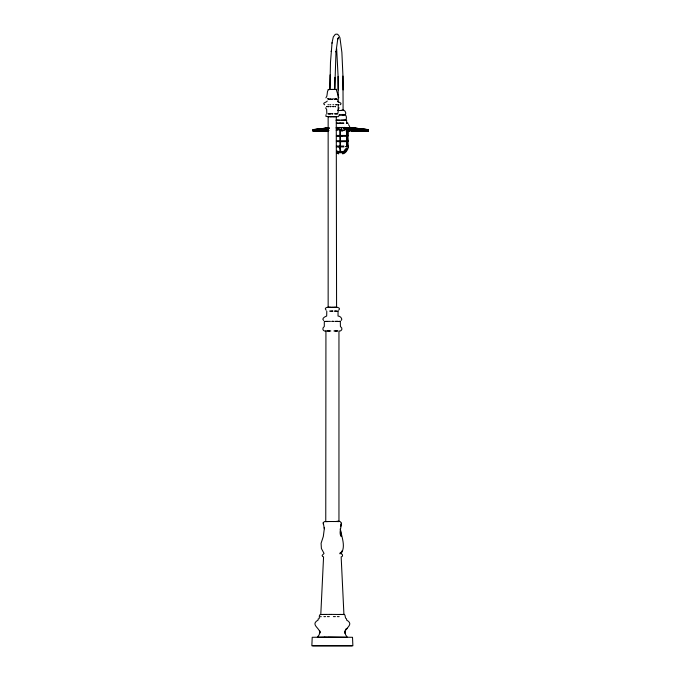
<?xml version="1.0" encoding="UTF-8"?>
<svg xmlns="http://www.w3.org/2000/svg" width="680" height="680" viewBox="0 0 680 680"><rect width="100%" height="100%" fill="white"/><g stroke="black" fill="none" stroke-linecap="round" stroke-linejoin="round"><path stroke-width="1.02" d="M337.552 113.917C338.852 111.596 337.407 109.004 339.133 107.873M340.017 146.906L339.745 129.956M336.362 146.922L340.45 146.736L340.45 129.974M348.236 146.106L347.82 141.661M348.236 140.803L347.803 136.127M327.641 637.092L352.512 637.296L352.877 645.788L311.848 645.788L312.214 637.296L326.596 637.16M341.028 127.891L341.028 127.721A9.622 1.488 -18.2 0 0 341.692 127.5M367.999 131.282A31.271 10.463 8.1 0 0 368.084 130.016A31.271 10.319 4.9 0 1 367.438 131.206A31.271 9.044 12.8 0 0 366.588 129.94A31.271 10.608 -0.7 0 1 365.05 131.13A31.271 7.029 16.5 0 0 363.324 129.863A31.271 10.149 -6.1 0 1 360.995 131.061L360.91 131.061A31.271 4.564 19 0 0 358.504 129.804A31.271 8.976 -11.1 0 1 355.546 131.01L355.47 131.01A31.271 1.81 20.3 0 0 352.461 129.761A31.271 7.165 -15.2 0 1 349.087 130.976L349.019 130.976A31.271 1.045 20.3 0 1 345.61 129.736A31.271 4.845 -18.2 0 1 342.04 130.959L341.028 127.721A9.622 1.173 19.1 0 1 340.357 127.5M334.883 77.325L334.789 88.757L336.005 51.51L335.962 51.961L337.798 38.7L337.569 39.27L338.615 37.655L337.73 38.547M347.718 130.67A31.28 6.961 -16.6 0 0 349.12 130.169L353.065 131.546A31.271 8.985 -12.9 0 0 356.209 130.305A31.271 2.822 19.7 0 1 356.779 130.543M319.804 630.887L319.889 633.131C320.442 628.133 309.817 624.784 318.121 620.058L318.121 618.979C320.85 619.327 317.662 614.176 321.079 614.508M330.106 74.91L329.927 88.757L330.48 62.381L332.061 42.678L333.302 36.907L335.3 34.331L337.144 34.085L338.615 35.215L339.949 37.791L341.878 52.36L342.958 76.236L343.094 110.525M343.188 127.899L343.196 127.73A9.622 2.201 -15.2 0 0 343.833 127.5M365.007 131.13L364.769 130.466A31.28 7.038 16.5 0 0 363.358 129.438A31.28 10.149 -6.1 0 1 361.513 130.407L360.545 130.398A31.28 4.564 19 0 0 358.53 129.379A31.28 8.976 -11.1 0 1 356.175 130.356L354.96 130.347A31.28 1.81 20.3 0 0 352.478 129.336A31.28 7.165 -15.2 0 1 349.775 130.314L349.07 130.976L345.712 129.362L349.061 130.976L345.678 129.362M359.533 130.84L355.062 130.101M338.81 97.826L336.26 89.505M320.79 614.542L323.57 556.861L322.532 556.444L322.099 555.407L324.054 553.418L321.394 548.513L321.087 543.277L323.315 536.461L324.309 528.751L323.255 522.69L324.402 521.628L328.907 521.526M342.031 130.959L342.014 130.959A31.271 3.808 19.1 0 1 338.419 129.736A31.271 2.176 -20 0 1 336.294 130.475M336.277 130.058A31.28 2.176 -20 0 0 338.411 129.302A31.28 3.817 19.1 0 0 341.3 130.296L342.745 130.296A31.28 4.853 -18.2 0 0 345.618 129.31A31.28 1.045 20.3 0 0 348.398 130.314L349.775 130.314A31.271 6.961 -16.6 0 1 346.307 131.571M342.006 130.552L341.3 130.296L342.745 130.296M353.03 131.469L349.197 130.118L353.03 131.546L353.719 130.883L350.183 130.058M361.003 130.976L361.513 130.407M364.412 130.942A31.271 11.178 -2.9 0 1 363.613 131.435L364.055 130.772M313.063 130.602L313.063 130.602A31.28 9.8 -8 0 1 313.029 129.642L329.094 127.789L313.403 129.566A31.28 9.979 -10.1 0 0 313.14 130.585L313.25 131.257L320.221 130.144M358.972 131.418L358.453 130.849L358.964 131.504A31.271 10.429 -8.3 0 0 360.561 130.756M349.078 130.636L342.983 127.653M349.078 130.976L348.398 130.314L349.061 130.56M329.613 89.454C326.102 89.173 328.202 95.829 325.916 97.843M355.555 130.67L354.96 130.347A31.28 8.993 -12.9 0 0 355.623 130.135M367.65 130.552L367.65 130.552A31.28 10.328 4.9 0 0 368.135 129.591L350.064 127.543M341.292 152.941L341.42 151.725M331.143 51.518L331.194 51.068M332.001 43.231L332.061 42.678M340.45 141.423L336.362 141.619M340.45 136.127L336.362 136.323M366.732 130.951L366.699 131.368A31.271 11.186 2.7 0 0 367.157 130.866M368.033 130.959L368.101 130.619A31.28 10.463 8.1 0 0 368.135 129.591M367.591 129.94A31.28 11.194 2.7 0 0 367.761 129.676A31.28 9.307 10 0 1 368.024 130.636L368.007 131.206M331.44 614.406L343.927 614.524L341.156 556.861C343.196 556.861 342.907 553.63 340.901 553.851C346.171 546.508 341.547 537.098 340.306 528.768L341.284 536.477C337.017 531.462 346.732 518.976 335.818 521.526M360.995 130.73L358.998 130.228M341.36 524.442L341.522 523.073M319.906 631.558L319.209 634.703L317.339 637.304L324.488 637.168M367.472 130.874L367.344 130.534A31.28 9.044 12.8 0 0 366.639 129.514L349.605 127.525M365.05 131.13L359.992 130.271M365.067 130.798L365.432 130.475A31.28 10.608 -0.7 0 0 366.639 129.514L351.033 127.704M339.839 553.087L339.839 553.766M344.913 630.861L344.837 633.182C344.165 628.141 354.96 624.767 346.596 620.058L346.596 618.979C343.969 618.188 346.8 613.139 342.252 614.465M348.202 146.982L347.82 146.965C349.571 147.364 345.304 154.309 342.626 153.884M346.358 147.866L344.794 150.688L342.176 152.201M339.133 115.659L338.308 116.637L336.056 116.722M339.745 140.837L346.927 140.76M339.745 146.132L343.935 146.03M347.301 148.325L345.517 151.419L342.44 153.204M323.204 523.073L323.374 522.665L323.357 524.458M347.846 135.685L348.228 135.507L347.905 136.272M338.411 129.302L339.915 127.338M344.539 150.441L345.414 149.294M327.301 101.048C326.629 102.416 321.487 102.96 324.666 104.805M315.639 129.481A31.28 10.514 2.9 0 0 317.109 130.45L320.518 130.135L314.517 131.172L314.636 130.509A31.28 8.304 -14.4 0 1 315.639 129.481L328.839 127.891M317.45 130.262L314.636 130.509M341.088 320.45C343.009 319.642 340.603 315.851 338.036 316.055L338.036 311.176M326.009 114.707L325.941 116.391L328.661 116.722M338.623 310.19C341.598 308.176 336.762 306.476 333.974 307.334M336.447 129.421L338.827 127.721A9.622 0.671 -20 0 0 339.473 127.5M325.125 129.956L317.594 131.104L317.9 130.432A31.28 6.095 -17.7 0 1 319.566 129.412L328.916 128.103M365.432 130.475L362.091 130.194M317.509 130.688L317.109 130.45L317.9 130.432M318.733 130.73A31.271 10.812 6.2 0 0 320.17 131.478L326.255 130.118L320.254 131.478L320.62 130.823L319.651 130.815L324.19 130.152M320.17 131.155L320.62 130.823M319.566 129.412A31.28 9.767 8.2 0 0 321.631 130.381L322.711 130.373A31.28 3.485 -19.7 0 1 324.929 129.362L328.865 128.631M321.631 130.381L322.711 130.373M322.668 130.28A31.271 9.639 11.2 0 0 325.618 131.529L328.474 130.654L325.695 131.529L326.204 130.874L324.989 130.866A31.28 9.639 11.2 0 1 323.204 130.118M342.082 151.861L343.409 151.317M356.175 130.356L355.512 131.01L354.96 130.347M326.204 130.874L324.989 130.866M337.56 127.848L337.756 127.772A9.622 1.938 16.5 0 0 338.402 128.001M353.719 130.883L352.427 130.892M346.315 131.163L347.012 130.917M335.92 127.908L337.748 127.347M328.449 130.654L325.695 131.529A31.271 1.139 -20.3 0 1 327.454 130.815M336.991 99.492L334.135 99.467L336.931 99.501M340.323 321.47L340.416 326.493C344.072 329.077 340.195 331.959 338.954 330.897L338.954 521.602L336.659 521.534M326.273 130.118L320.229 131.478A31.271 3.901 -19 0 1 321.147 131.01M345.95 146.582L346.502 146.548L346.502 129.191M316.2 131.41L322.167 130.305L316.115 131.41A31.271 11.271 0.7 0 1 315.452 130.917M313.174 130.331A31.271 10.982 -4.9 0 1 313.08 130.067A31.271 9.8 -8 0 0 313.166 131.257L313.157 131.172A31.271 9.97 -10.1 0 1 313.454 129.99A31.271 10.523 -2.7 0 0 314.466 131.172A31.271 8.304 -14.4 0 1 315.681 129.906A31.271 10.514 2.9 0 0 317.551 131.104A31.271 6.095 -17.7 0 1 319.6 129.838A31.271 9.758 8.2 0 0 322.201 131.036L322.286 131.036A31.271 3.485 -19.7 0 1 324.955 129.786L327.913 129.243M321.547 130.373L317.637 131.104M313.412 130.832A31.271 10.982 -4.9 0 0 313.726 131.333L316.829 130.823M318.962 130.483L320.969 130.135M314.56 131.172L320.51 130.186M340.051 104.805C343.247 103.122 338.207 102.272 337.416 101.04M313.25 131.257L320.17 130.144M324.113 128.877L326.213 128.571M319.6 129.838L323.756 129.26M326.876 128.817L328.958 128.529M315.528 129.6L319.541 129.098M321.547 128.851L328.559 127.968M318.725 129.54L321.776 129.174M324.827 128.8L326.859 128.562M318.096 129.489L320.101 129.26M323.119 128.911L326.128 128.562M317.637 129.514L319.727 129.276M322.864 128.919L326 128.562M346.418 146.566L345.746 146.574M347.607 123.284L346.418 123.309L348.1 123.267L347.072 123.199M326.782 311.185L326.68 316.064C325.201 316.438 321.19 318.656 323.629 320.45M312.698 645.788L352.019 645.788M328.754 89.513L328.142 89.488L330.267 89.445M321.257 616.683L320.331 616.7M325.558 616.633L323.901 616.649M335.682 89.454L336.549 89.292M326.825 113.874L326.663 109.463L325.584 107.891M336.26 116.696L336.575 307.377L334.569 307.334M320.926 614.508L321.64 614.482M340.204 136.306L346.927 136.34M340.204 141.601L346.927 141.644M335.401 616.615L333.378 616.615M321.495 614.482L322.464 614.465M329.324 616.615L327.377 616.624M346.443 135.566L347.523 135.549M346.443 136.451L347.523 136.425M346.443 140.862L347.523 140.845M346.443 141.746L347.523 141.729M336.217 120.207L336.702 120.198M322.337 614.465L323.536 614.448M335.572 116.705L333.344 116.722M336.115 120.19L337.28 120.19M342.04 123.165L343.918 123.173L340.076 123.165M326.213 321.394L327.105 321.385M336.659 330.947L337.39 330.939M328.066 521.534L325.762 521.586L325.933 330.913M323.416 614.448L324.827 614.431M339.159 616.633L337.339 616.624M328.865 98.71L329.315 98.71M327.947 104.737L328.508 104.737M337.748 110.492L340.476 110.5M329.383 113.832L328.032 113.849L331.032 113.823L329.536 113.832M336.778 120.181L337.943 120.181M314.015 130.866A31.271 8.381 -12.7 0 0 313.735 131.333L313.811 131.333M367.361 131.206L367.344 130.534L364.378 130.288M330.149 307.334L328.151 307.377L328.151 116.671L328.754 116.705M329.536 311.108L331.032 311.108M326.731 321.394L330.471 321.368M335.818 330.956L337.611 330.964M324.725 614.431L326.298 614.423M330.149 89.445L334.569 89.445M333.974 116.722L335.333 116.731M337.543 120.173L338.666 120.181M341.25 123.165L336.379 123.182L338.138 123.173M367.999 131.282L360.969 130.169L367.957 131.282A31.271 9.307 10 0 0 367.71 130.101A31.271 11.186 2.7 0 1 367.54 130.356M336.362 135.439L346.927 135.464M336.362 140.734L339.94 140.726M336.362 146.038L339.94 146.022M340.068 146.906L340.085 148.435L340.059 146.906L343.935 146.914M330.743 307.334C328.882 306.697 323.136 307.402 326.128 310.216M334.892 330.964L336.583 330.973M328.329 521.517L329.825 521.526M326.213 614.423L329.647 614.406M330.743 89.445L331.373 89.437M330.301 98.702L331.1 98.702M329.757 104.728L330.769 104.72M338.946 114.971L339.618 114.971M338.376 120.173L339.447 120.173M360.91 131.061L356.889 130.237L360.995 131.061M338.13 136.315L342.048 136.306M338.13 141.61L342.048 141.61M338.13 146.906L339.932 146.906M330.183 307.317L331.373 307.326M333.905 330.964L335.452 330.981M329.409 521.509L330.82 521.517M324.624 637.101L347.378 637.304L345.517 634.678L344.82 631.533M339.447 114.962L340.315 114.971M332.69 116.722L333.693 116.739M339.269 120.165L341.13 120.165M339.269 123.182L340.195 123.182M331.032 307.317L334.543 307.317M330.854 311.108L332.809 311.108L331.916 311.108M330.556 521.509L331.84 521.517M329.613 614.406L331.449 614.406M332.027 89.437L332.69 89.437M340.315 110.474L341.02 110.474M340.255 114.962L341.878 114.962M331.916 116.739L332.809 116.739M331.916 307.309L333.693 307.317M331.729 321.368L332.996 321.368M331.755 521.509L334.161 521.509M332.784 98.694L333.344 98.702M332.894 104.72L333.6 104.72M340.858 110.5C345.338 107.873 348.143 115.966 343.009 114.98M331.032 116.739L332.027 116.722M341.071 120.173L342.057 120.165M332.231 321.368L334.245 321.368M332.877 521.517L335.317 521.509M335.027 113.832L337.212 113.857L334.543 113.832M341.708 114.971L342.661 114.971M331.373 116.722L329.383 116.731M341.878 120.173L342.95 120.173M329.264 330.981L330.82 330.964M333.344 89.437L336.2 89.462M334.679 98.702L335.852 98.71M335.282 104.728L336.778 104.737M342.38 114.971L343.383 114.971M330.743 116.722L329.613 116.713M342.661 120.181L343.791 120.173M336.583 321.376L335.452 321.368L338.079 321.394L337.365 321.385M329.825 330.964L327.326 330.939M334.892 521.526L336.396 521.517M343.383 120.181L344.548 120.181M328.772 130.747A31.271 0.663 -20.5 0 0 328.134 130.994L328.134 130.994A31.271 8.321 12.8 0 1 324.955 129.786M327.105 330.964L328.907 330.956M335.69 98.71L336.583 98.719M336.566 104.737L337.17 104.746M336.387 311.125L334.543 311.108L337.943 311.159M339.643 614.431L341.598 614.448M343.587 114.98C346.995 113.279 347.174 120.232 345.108 120.207M344.046 120.19L345.21 120.19M344.624 120.198L346.622 120.232L346.622 123.25M338.708 321.402L340.289 321.436L339.252 321.411M326.213 330.956C323.195 331.874 321.436 328.534 324.3 326.476L324.3 321.462M355.036 128.537L358.046 128.877M361.063 129.226L364.072 129.566M349.554 127.95L351.56 128.18M354.569 128.537L357.57 128.885M360.578 129.234L363.587 129.591M355.164 128.622L357.255 128.869M348.644 127.517L363.358 129.438M348.602 127.95L350.701 128.222M352.809 128.494L355.963 128.903M359.116 129.319L363.324 129.863M350.293 127.746L353.337 128.146M355.368 128.418L358.42 128.817M361.462 129.217L363.494 129.489M347.14 127.534L358.53 129.379M350.217 128.46L352.291 128.8M355.394 129.302L358.504 129.804M359.601 130.16L366.707 131.282A31.271 7.641 14.3 0 0 366.256 130.9M363.613 131.435L357.629 130.262L363.596 131.444A31.271 5.423 17.6 0 0 362.822 130.968M344.241 127.356L352.478 129.336M345.253 128.027L352.461 129.761M358.964 131.504L351.118 129.54L358.938 131.504A31.271 2.822 19.7 0 0 357.332 130.79M347.072 128.256L355.546 131.01L350.812 129.719M337.918 151.317L339.243 151.869M339.15 152.209L336.532 150.696M337.229 152.516L338.887 153.204M336.88 153.127L338.7 153.893M342.133 127.347L345.618 129.31M314.423 130.764L314.185 130.526A31.28 10.531 -2.7 0 1 313.403 129.566M349.716 126.675L348.525 124.602M316.089 131.002L316.115 131.41A31.271 6.367 -16.4 0 1 316.769 130.942M336.634 48.569L338.087 76.236L338.232 102.297M340.731 152.779L340.467 148.342M340.025 152.779L339.762 148.342M328.134 130.994L327.445 130.339A31.28 8.321 12.8 0 1 324.929 129.362M338.827 127.891L338.827 127.721A9.622 1.938 16.5 0 1 338.173 127.5M342.916 76.075L343.094 89.956M324.292 527.408L324.309 528.751M338.122 76.398L338.232 89.956M348.236 130.262L348.236 135.507M338.232 105.383L338.232 110.525M313.233 130.16A31.28 10.99 -4.9 0 1 313.029 129.642M344.225 127.781A9.622 2.21 -15.2 0 1 343.604 128.001M347.531 130.212L347.531 146.54L347.531 130.212M347.769 141.151L348.1 141.661L348.228 140.803L347.795 141.066M347.828 146.455L348.126 146.965L348.228 146.106L347.854 146.37M341.241 524.476L340.484 526.583L341.241 524.476M342.176 550.962L340.603 553.188L342.176 550.962M347.421 628.388L345.865 629.263L347.421 628.388M328.738 130.331L327.445 130.339L328.738 130.331M326.442 106.666L327.207 106.666L326.442 106.666M336.269 106.632L336.269 106.632M328.398 99.467L329.341 99.475L328.398 99.467M337.79 106.709L337.79 106.709M332.291 99.441L330.582 99.467L332.724 99.467L332.291 99.441M330.352 106.615L330.947 106.632L330.352 106.615M334.951 106.615L335.512 106.641L334.951 106.615M328.95 106.624L328.44 106.65L328.95 106.624M324.632 321.427L325.465 321.411L324.632 321.427M333.455 106.615L332.834 106.632L333.455 106.615M326.221 104.763L326.221 104.763M338.64 104.831L338.155 104.839L338.64 104.831M328.398 311.125L328.398 311.125M332.809 113.823L331.916 113.823L332.809 113.823M328.27 98.796L327.777 98.787L328.27 98.796M337.96 104.754L337.96 104.754"/></g></svg>
